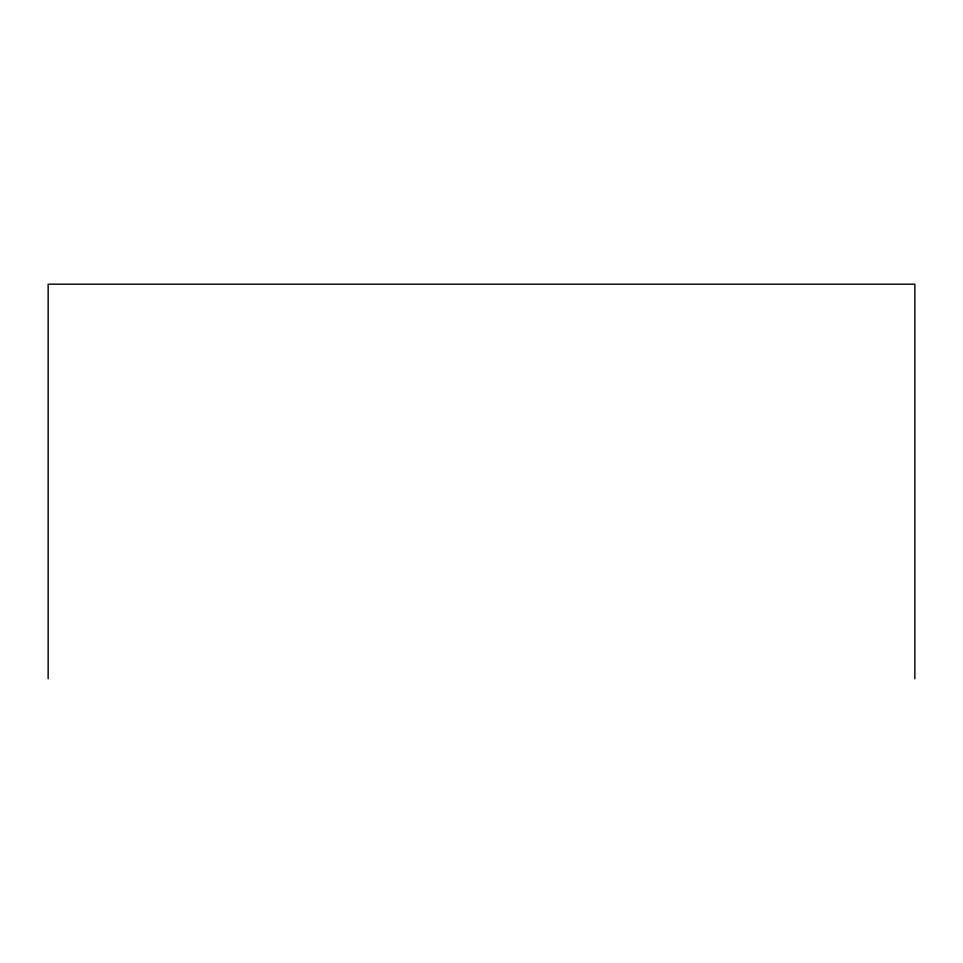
<?xml version="1.0" encoding="UTF-8"?>
<svg xmlns="http://www.w3.org/2000/svg" width="963" height="963" viewBox="0 0 963 963"><rect width="100%" height="100%" fill="white"/><g stroke="black" fill="none" stroke-linecap="round" stroke-linejoin="round"><path stroke-width="1.44" d="M914.85 678.807L914.85 284.193L48.15 284.193L48.15 678.807"/></g></svg>
